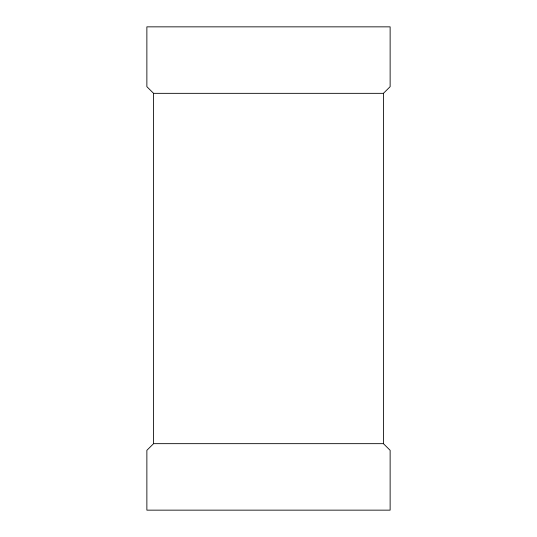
<?xml version="1.0" encoding="UTF-8"?>
<svg xmlns="http://www.w3.org/2000/svg" width="537" height="537" viewBox="0 0 537 537"><rect width="100%" height="100%" fill="white"/><g stroke="black" fill="none" stroke-linecap="round" stroke-linejoin="round"><path stroke-width="0.81" d="M383.425 93.337L390.131 86.685L390.131 26.85L146.87 26.85L146.87 86.685L153.575 93.337L383.425 93.337L383.425 443.663L390.131 450.315L390.131 510.15L146.87 510.15L146.87 450.315L153.575 443.663L383.425 443.663M153.575 93.337L153.575 443.663"/></g></svg>
